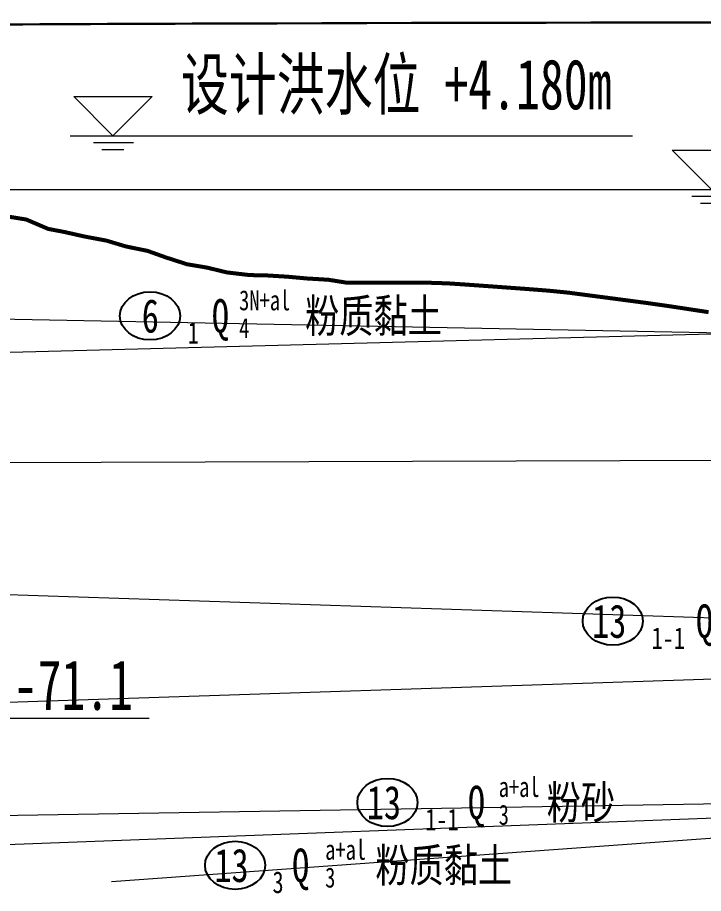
# Model space of a CAD drawing. Extents: x -2611510 to 954358, y -247163 to 181535.
# Drawn here: x 184348 to 218528, y -5696 to 37993 of the extents above; entities that cross this region are included whole.
import ezdxf

# ---------------------------------------------------------------- set-up
doc = ezdxf.new("R2010")
doc.units = 0
doc.layers.get('Defpoints').update_dxf_attribs({"color": 8})
doc.layers.add('地质-地层符号', color=3, linetype='Continuous')
doc.layers.add('纵_地面线', color=30, linetype='Continuous')
for name, color, linetype, lineweight in [('地质-地层线', 7, 'Continuous', 15), ('文字', 7, 'Continuous', 15), ('标注', 3, 'Continuous', 18), ('桥 构造粗实', 1, 'Continuous', 30), ('桥 标高', 4, 'Continuous', 15)]:
    doc.layers.add(name, color=color, linetype=linetype, lineweight=lineweight)
doc.styles.add('仿宋字', font='仿宋_GB2312.TTF', dxfattribs={"width": 0.7})
doc.styles.add('地层编号', font='', dxfattribs={"width": 0.7, "height": 3})
doc.styles.add('岩土名称', font='', dxfattribs={"width": 0.7, "height": 3})
doc.styles.add('时代', font='', dxfattribs={"width": 0.7, "height": 3})
doc.styles.get('地层编号').set_extended_font_data('仿宋_GB2312')
doc.styles.get('岩土名称').set_extended_font_data('仿宋_GB2312')
doc.styles.get('时代').set_extended_font_data('仿宋_GB2312')
doc.dimstyles.new('750', dxfattribs={"dimscale": 0, "dimtxt": 2.5, "dimasz": 1, "dimexe": 1, "dimexo": 1, "dimgap": 0, "dimtad": 0, "dimdec": 0, "dimlfac": 0.1, "dimrnd": 0.1, "dimzin": 12, "dimdsep": 46, "dimtxsty": '仿宋字', "dimblk": 'OBLIQUE', "dimcen": -1, "dimclrd": 256, "dimclre": 256, "dimclrt": 256, "dimadec": 4, "dimazin": 0, "dimtp": 2, "dimtm": 3, "dimtfac": 0.5, "dimtdec": 0, "dimtmove": 2, "dimatfit": 3, "dimldrblk": 'OBLIQUE', "dimfxl": 3, "dimfxlon": 1, "dimtvp": 0.7, "dimtolj": 1, "dimtzin": 12, "dimarcsym": 0})

# ---------------------------------------------------------------- blocks, each defined once
blk = doc.blocks.new('水位')
at = {"layer": '桥 标高'}
for p, q in [((-1500, 2027), (1500, 2027)), ((0, 527), (-1500, 2027)), ((0, 527), (1500, 2027)), ((-1631, 527), (19920, 527)), ((-745, 272), (790, 272)), ((-419, 0), (419, 0))]:
    blk.add_line(p, q, dxfattribs=at)
blk = doc.blocks.new('标高')
at = {"layer": '桥 标高'}
for p, q in [((-2000, 2000), (2000, 2000)), ((0, 0), (-2000, 2000)), ((0, 0), (2000, 2000)), ((0, 0), (9796, 0))]:
    blk.add_line(p, q, dxfattribs=at)
blk = doc.blocks.new('_Oblique')
at = {"color": 0, "linetype": 'ByBlock', "lineweight": -2}
blk.add_line((-0.5, -0.5), (0.5, 0.5), dxfattribs=at)
blk = doc.blocks.new('*D303')
at = {"layer": 'Defpoints', "color": 0, "transparency": 16777216}
for p in [(191282, 73637), (191282, 40163), (172282, 31213)]:
    blk.add_point(p, dxfattribs=at)
at = {"layer": '标注', "lineweight": -2, "transparency": 16777216}
for p, q in [((172282, 71637), (172282, 74637)), ((191282, 71637), (191282, 74637)), ((172282, 73637), (191282, 73637))]:
    blk.add_line(p, q, dxfattribs=at)
at = {"layer": '标注', "lineweight": -2, "transparency": 16777216, "xscale": 1000.0000020837, "yscale": 1000.0000020837, "zscale": 1000.0000020837, "rotation": 180}
blk.add_blockref('_Oblique', (172282, 73637), dxfattribs=at)
at = {"layer": '标注', "lineweight": -2, "transparency": 16777216, "xscale": 1000.0000020837, "yscale": 1000.0000020837, "zscale": 1000.0000020837}
blk.add_blockref('_Oblique', (191282, 73637), dxfattribs=at)
at = {"layer": '标注', "transparency": 16777216, "insert": (181782, 75387), "char_height": 2500, "attachment_point": 5, "style": '仿宋字'}
blk.add_mtext('\\A1;1900', dxfattribs=at)
blk = doc.blocks.new('*D348')
at = {"layer": 'Defpoints', "color": 0}
for p in [(374282, 83145), (170282, 72375), (374282, 37143)]:
    blk.add_point(p, dxfattribs=at)
at = {"layer": '标注', "lineweight": -2}
for p, q in [((170282, 81145), (170282, 84145)), ((374282, 81145), (374282, 84145)), ((170282, 83145), (374282, 83145))]:
    blk.add_line(p, q, dxfattribs=at)
at = {"layer": '标注', "lineweight": -2, "xscale": 1000.0000020837, "yscale": 1000.0000020837, "zscale": 1000.0000020837, "rotation": 180}
blk.add_blockref('_Oblique', (170282, 83145), dxfattribs=at)
at = {"layer": '标注', "lineweight": -2, "xscale": 1000.0000020837, "yscale": 1000.0000020837, "zscale": 1000.0000020837}
blk.add_blockref('_Oblique', (374282, 83145), dxfattribs=at)
at = {"layer": '标注', "insert": (272282, 84810), "char_height": 2500, "attachment_point": 5, "style": '仿宋字'}
blk.add_mtext('\\A1;20400', dxfattribs=at)
blk = doc.blocks.new('地质1')
at = {"layer": '地质-地层符号', "color": 8, "linetype": 'Continuous'}
blk.add_ellipse((190950, -218424), major_axis=(-1500, 0), ratio=0.8, dxfattribs=at)
at = {"layer": '地质-地层线', "color": 8}
for p, q in [((176382, -218439), (362774, -222000)), ((176382, -220439), (220382, -219280))]:
    blk.add_line(p, q, dxfattribs=at)
at = {"layer": '地质-地层符号', "color": 8, "linetype": 'Continuous', "width": 0.75}
for s, height, style, p in [('3N+al', 999.7, '时代', (195389, -218146)), ('Q', 1666, '时代', (194032, -219257)), ('粉质黏土', 1666.2, '岩土名称', (198677, -219257)), ('6', 1666, '地层编号', (190541, -219257)), ('1', 1083, '地层编号', (192833, -219812)), ('4', 1000, '时代', (195389, -219534))]:
    blk.add_text(s, height=height, dxfattribs=dict(at, style=style)).set_placement(p)
blk = doc.blocks.new('地质2')
at = {"layer": '地质-地层符号', "color": 8, "linetype": 'Continuous'}
for centre in [(214011, -541428), (202782, -550473), (195190, -553605)]:
    blk.add_ellipse(centre, major_axis=(-1500, 0), ratio=0.8, dxfattribs=at)
at = {"layer": '地质-地层线', "color": 8}
for p, q in [((176382, -533542), (372182, -532882)), ((176382, -539842), (264492, -542792)), ((264492, -542792), (176382, -545742)), ((176382, -551242), (372182, -547982)), ((176382, -552842), (252791, -549970)), ((189028, -554421), (247324, -550176))]:
    blk.add_line(p, q, dxfattribs=at)
at = {"layer": '地质-地层符号', "color": 8, "linetype": 'Continuous', "width": 0.75}
for s, height, style, p in [('13', 1666.2, '地层编号', (212983, -542261)), ('Q', 1666, '时代', (218154, -542261)), ('1-1', 1083, '地层编号', (215948, -542816)), ('a+al', 999.7, '时代', (208324, -550195)), ('粉砂', 1666.2, '岩土名称', (210716, -551306)), ('13', 1666.2, '地层编号', (201755, -551306)), ('Q', 1666, '时代', (206790, -551306)), ('1-1', 1083, '地层编号', (204670, -551862)), ('3', 1000, '时代', (208324, -551584)), ('a+al', 999.7, '时代', (199677, -553327)), ('粉质黏土', 1666.2, '岩土名称', (202180, -554438)), ('13', 1666.2, '地层编号', (194162, -554438)), ('Q', 1666, '时代', (198031, -554438)), ('3', 1083, '地层编号', (197056, -554993)), ('3', 1000, '时代', (199677, -554716))]:
    blk.add_text(s, height=height, dxfattribs=dict(at, style=style)).set_placement(p)

msp = doc.modelspace()

# ---------------------------------------------------------------- linework, layer by layer
at = {"layer": '桥 构造粗实'}
for points in [[(-29037.3, 36052.2), (60315.8, 38268.2, -0.0054488), (197268, 40171.6), (197282.7, 40171.6, -0.0032499), (340276.9, 39671.2), (340307.2, 39670.9, -0.004873), (457233.3, 37361.8), (511959.2, 35747.4, 0.0000105), (512409.1, 35734.1)], [(170281.5, 37562.7, -0.0010736), (197268, 37701.6), (197282.7, 37701.6, -0.0032499), (340276.9, 37201.2), (340307.2, 37200.9, -0.0014157), (374281.5, 36764.9, -0.0014157)]]:
    msp.add_lwpolyline(points, format="xyb", dxfattribs=at)
at = {"layer": '桥 标高'}
msp.add_line((182922.5, 29418.1), (360864.5, 29418.1), dxfattribs=at)
at = {"layer": '纵_地面线', "color": 5, "const_width": 200, "flags": 128}
msp.add_lwpolyline([(182922.5, 28218.1), (184781.6, 27918.1), (185869.8, 27451.3), (186718.2, 27289), (187688.6, 27069.2), (188781.4, 26864.6), (189749.4, 26574), (190827.9, 26353.2), (191732.2, 26029.2), (192790, 25688.3), (193796.6, 25517.8), (194781.6, 25279.1), (195922.5, 25145.5), (196697.5, 25133.1), (197813.8, 25064.6), (198781.4, 24976.5), (199840.9, 24912.8), (200781.6, 24762.1), (201781.6, 24764.1), (202781.6, 24765.1), (203781.6, 24767.1), (204781.6, 24766.1), (205781.6, 24734.1), (206781.6, 24667.1), (207781.6, 24595.1), (208781.6, 24522.1), (209781.6, 24449.1), (210781.6, 24371.1), (211781.6, 24272.1), (212781.6, 24140.1), (213781.6, 24009.1), (214781.6, 23877.1), (215781.6, 23745.1), (216781.6, 23602.1), (217781.6, 23450.1), (218781.6, 23297.1)], dxfattribs=at)

# ---------------------------------------------------------------- block references
for name, p in [('地质1', (0, 241536.6)), ('地质2', (0, 549315))]:
    msp.add_blockref(name, p)
at = {"layer": '标注'}
for p, xscale, yscale, zscale in [((189098.9, 31413.3), 1.30005200207961, 1.30005200207961, 1.30005200207961), ((218924.6, 28733.3), 1.300052002086885, 1.300052002086885, 1.300052002086885)]:
    msp.add_blockref('水位', p, dxfattribs=dict(at, xscale=xscale, yscale=yscale, zscale=zscale))
at = {"layer": '桥 标高', "xscale": 0.9750390015542508, "yscale": 0.9750390015542508, "zscale": 0.9750390015542508}
msp.add_blockref('标高', (181351.1, 3054.7), dxfattribs=at)

# ---------------------------------------------------------------- texts
at = {"layer": '文字', "insert": (192490.7, 35914.6), "char_height": 2500, "attachment_point": 1, "style": '仿宋字'}
msp.add_mtext_dynamic_manual_height_columns('设计洪水位 +4.180m', width=22875.622, gutter_width=12.5, heights=[0], dxfattribs=at)
at = {"layer": '桥 标高', "style": '仿宋字', "width": 0.7}
msp.add_text('-71.1', height=2500, dxfattribs=at).set_placement((184155.3, 3461))

# ---------------------------------------------------------------- dimensions: what is measured, and where the dimension line sits
at = {"layer": '标注'}
for base, p1, p2, picture, middle in [((374281.5, 83145.3), (170281.5, 72374.9), (374281.5, 37143.4), '*D348', (272281.5, 84810.2)), ((191281.5, 73637.3), (172281.5, 31212.6), (191281.5, 40163.4), '*D303', (181781.5, 75387.3))]:
    dim = msp.add_linear_dim(base=base, p1=p1, p2=p2, dimstyle='750', override={"dimscale": 1000.000002, "dimfxl": 2}, dxfattribs=at)
    dim.commit()
    dim.dimension.update_dxf_attribs({"geometry": picture, "text_midpoint": middle})

doc.saveas('drawing.dxf')
